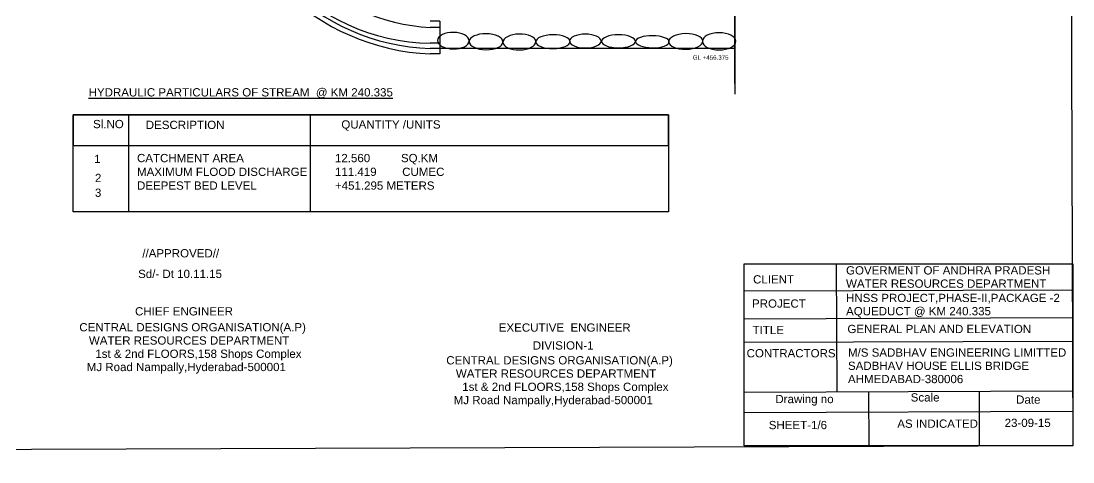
# Model space of a CAD drawing. Header units: millimetres. Extents: x -112454 to 301508, y -143387 to 43222.
# Drawn here: x 205850 to 301508, y -141433 to -101348 of the extents above; entities that cross this region are included whole.
import ezdxf

# ---------------------------------------------------------------- set-up
doc = ezdxf.new("R2010")
doc.units = ezdxf.units.MM
doc.header["$MEASUREMENT"] = 0
for name, color, linetype in [('DIMENSION', 7, 'Continuous'), ('DRAWING', 7, 'Continuous'), ('TEXT', 7, 'Continuous')]:
    doc.layers.add(name, color=color, linetype=linetype)
doc.styles.get("Standard").update_dxf_attribs({"font": 'arial.ttf', "height": 500})

msp = doc.modelspace()

# ---------------------------------------------------------------- linework, layer by layer
at = {"layer": 'DIMENSION'}
msp.add_lwpolyline([(270749.2, -25097.9), (270749.2, -107995.4)], dxfattribs=at)
at = {"layer": 'DRAWING'}
for points in [[(-112453.7, 41744.4), (300852.5, 43222.4), (301507.5, -139955.3), (-111798.6, -141433.3)], [(210596.3, -109864), (264715.7, -109864), (264715.7, -118681.3), (210596.3, -118681.3)], [(264715.7, -109864), (210596.3, -109864), (210596.3, -112663.8), (264715.7, -112663.8)], [(301507.5, -139955.3), (271608.3, -139955.3), (271608.3, -123412.3), (301507.5, -123412.3)], [(301507.5, -139955.3), (301507.5, -139955.3), (301507.5, -139955.3), (301507.5, -139955.3)]]:
    msp.add_lwpolyline(points, close=True, dxfattribs=at)
for points in [[(270749.2, -107011.1), (270749.2, -27233.3)], [(243933.9, -101347.8), (243068, -101347.8)], [(243933.9, -101347.8), (243933.9, -104336.2)], [(243933.9, -101926.9), (243068, -101926.9)], [(243933.9, -103367.4), (243068, -103367.4)], [(243933.9, -103852.6), (243068, -103852.6)], [(270749.2, -103852.6), (243933.9, -103852.6)], [(243933.9, -104336.2), (243068, -104336.2)], [(215665.4, -118681.3), (215665.4, -109864)], [(232153.2, -109864), (232153.2, -118681.3)], [(279987.9, -123412.3), (280029.5, -135055.4)], [(271608.3, -125881.3), (301456.8, -125774.5)], [(271608.3, -128416.5), (301456.8, -128309.7)], [(271608.3, -130556.7), (301456.8, -130450)], [(271608.3, -135085.5), (301456.8, -134978.7)], [(282920.3, -135045), (282938.1, -140021.7)], [(292963.6, -135009.1), (292963.6, -139955.3)], [(271608.3, -136927.8), (301456.8, -136821.1)]]:
    msp.add_lwpolyline(points, dxfattribs=at)
for centre, radius, start, end in [((243414.9, -84373.6), 18997, 175.411438, 268.95386), ((243940.1, -83855.6), 20499.2, 184.234977, 267.561833), ((243807.8, -83966.4), 19900, 183.787978, 267.869472), ((244053.4, -83737.6), 18215.9, 186.021163, 266.899063)]:
    msp.add_arc(centre, radius, start, end, dxfattribs=at)
at = {"layer": 'DRAWING', "extrusion": (0, 0, -1)}
for centre, major_axis, ratio in [((245169, -103129.9), (1433.6, -20.5), 0.5267662), ((248138.6, -103232.2), (1536, -20.5), 0.4734259), ((251169.7, -103252.7), (1495.1, 40.9), 0.4841343), ((254217.8, -103222), (1566.8, 10.2), 0.3991659), ((257167, -103170.8), (1443.9, 0), 0.4347101), ((260181.4, -103191.3), (1550, 0), 0.3826379), ((263267.4, -103232.3), (1536, -20.5), 0.3557368), ((266298.5, -103201.6), (1556.5, 30.7), 0.4555532), ((269329.6, -103191.3), (1515.6, 0), 0.5179374)]:
    msp.add_ellipse(centre, major_axis=major_axis, ratio=ratio, dxfattribs=at)

# ---------------------------------------------------------------- texts
at = {"layer": 'TEXT'}
for s, height, p in [('GL +456.375', 400, (266937.8, -104861.4)), ('%%UHYDRAULIC PARTICULARS OF STREAM  @ KM 240.335', 750, (211995.7, -108203.2)), ('Sl.NO', 750, (212399.9, -111087.5)), ('DESCRIPTION ', 750, (217194.7, -111161.9)), ('QUANTITY /UNITS ', 750, (234978.4, -111123.4)), ('1', 750, (212505.6, -114258.8)), ('2', 750, (212570.9, -115989.6)), ('3', 750, (212570.9, -117328.5)), ('//APPROVED//', 750, (216879.8, -122836.1)), ('Sd/- Dt 10.11.15', 750, (216496.6, -124708.6)), ('GOVERMENT OF ANDHRA PRADESH', 750, (280874, -124389.7)), ('CLIENT ', 750, (272417.4, -125208.6)), ('WATER RESOURCES DEPARTMENT ', 750, (280874, -125594.5)), ('HNSS PROJECT,PHASE-II,PACKAGE -2', 750, (280874, -126895.4)), ('PROJECT', 750, (272324.3, -127406.2)), ('CHIEF ENGINEER', 750, (216217.3, -128113.2)), ('AQUEDUCT @ KM 240.335', 750, (280874, -128100.2)), ('CENTRAL DESIGNS ORGANISATION(A.P)', 750, (211150.9, -129560.1)), ('EXECUTIVE  ENGINEER', 750, (249296.2, -129588.7)), ('TITLE  ', 750, (272370.8, -129813.4)), ('GENERAL PLAN AND ELEVATION ', 750, (280997.3, -129716.6)), ('   WATER RESOURCES DEPARTMENT ', 750, (211150.9, -130764.9)), ('DIVISION-1', 750, (252385.9, -131214.7)), ('     1st & 2nd FLOORS,158 Shops Complex', 750, (211150.9, -131969.7)), ('CENTRAL DESIGNS ORGANISATION(A.P)', 750, (244518.6, -132566.4)), ('CONTRACTORS', 750, (271830.7, -131925.1)), ('M/S SADBHAV ENGINEERING LIMITTED', 750, (281048.3, -131859.9)), ('MJ Road Nampally,Hyderabad-500001', 750, (211825.1, -133174.5)), ('SADBHAV HOUSE ELLIS BRIDGE ', 750, (281048.3, -133064.7)), ('   WATER RESOURCES DEPARTMENT ', 750, (244518.6, -133771.2)), ('AHMEDABAD-380006', 750, (281048.3, -134269.5)), ('     1st & 2nd FLOORS,158 Shops Complex', 750, (244518.6, -134976)), ('MJ Road Nampally,Hyderabad-500001', 750, (245192.8, -136180.8)), ('Drawing no', 750, (274444.6, -136087.7)), ('Scale ', 750, (286753.8, -135938.1)), ('Date ', 750, (296338.8, -136137.2)), ('SHEET-1/6', 750, (273847, -138452.1)), ('AS INDICATED ', 750, (285533.4, -138327.9)), ('23-09-15', 750, (295292.7, -138253.2))]:
    msp.add_text(s, height=height, dxfattribs=at).set_placement(p)
at = {"layer": 'TEXT', "insert": (216395.8, -113429.2), "char_height": 750, "width": 28319.62, "attachment_point": 1}
msp.add_mtext('CATCHMENT AREA  ^I^I^I12.560^ISQ.KM\\PMAXIMUM FLOOD DISCHARGE ^I111.419        CUMEC\\PDEEPEST BED LEVEL ^I^I^I+451.295 METERS', dxfattribs=at)

doc.saveas('drawing.dxf')
